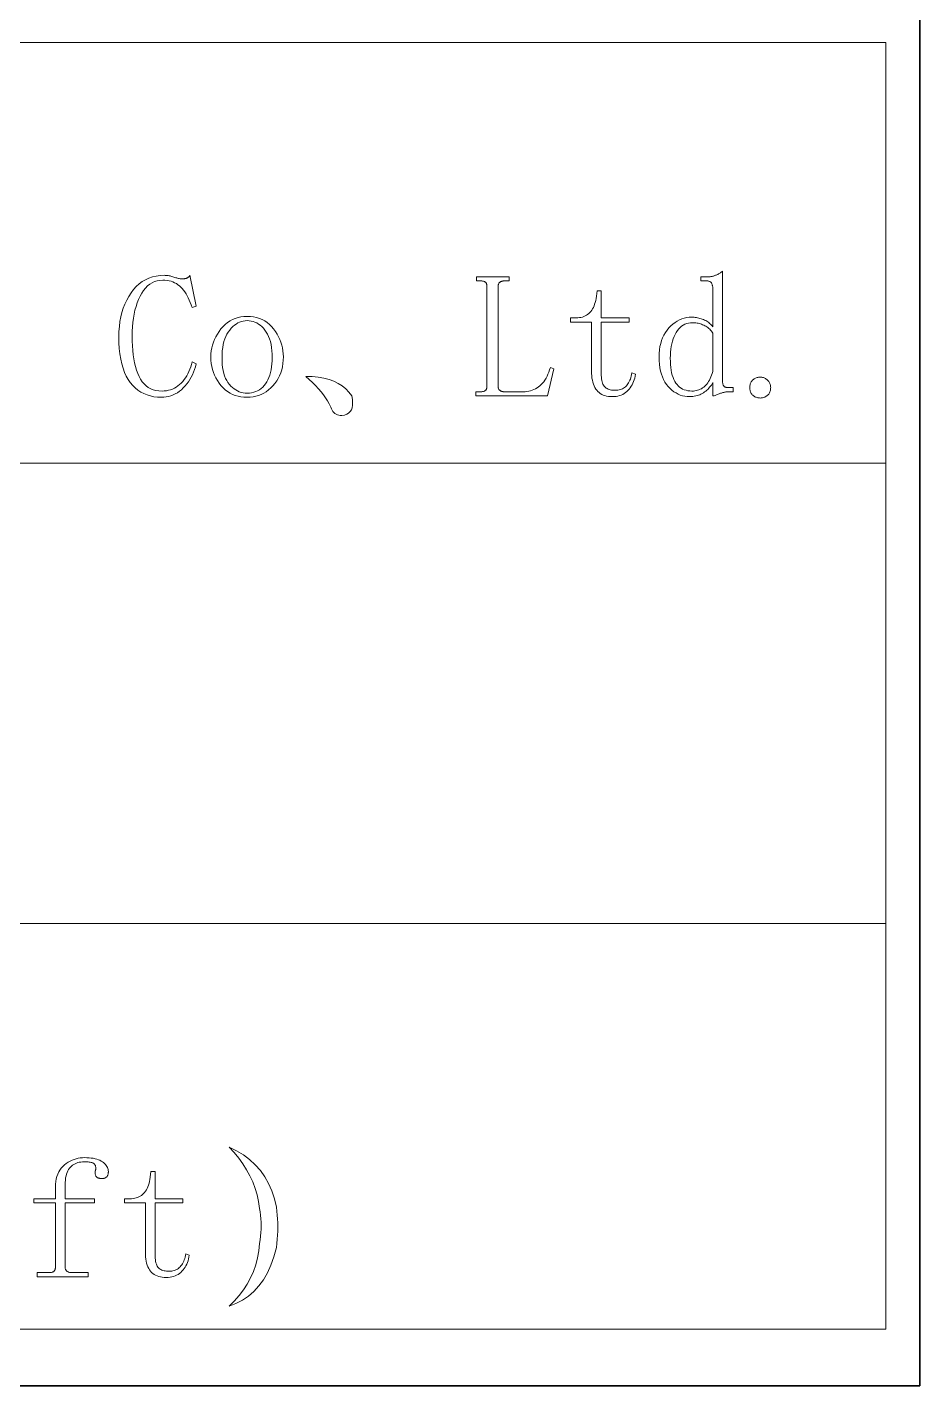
# Model space of a CAD drawing. Extents: x 1 to 297, y 1 to 210.
# Drawn here: x 278.39 to 296.69, y 1.35 to 29.2 of the extents above; entities that cross this region are included whole.
import ezdxf

# ---------------------------------------------------------------- set-up
doc = ezdxf.new("R2010")
doc.units = 0

msp = doc.modelspace()

# ---------------------------------------------------------------- linework, layer by layer
at = {"color": 7, "lineweight": 35}
for p, q in [((296.685, 1.354), (296.685, 209.532)), ((0.623, 1.354), (296.685, 1.354))]:
    msp.add_line(p, q, dxfattribs=at)
at = {"color": 7, "lineweight": 13}
for p, q in [((196.872, 28.882), (295.987, 28.882)), ((295.987, 28.882), (295.987, 2.515)), ((196.872, 20.264), (295.987, 20.264)), ((196.872, 10.83), (295.987, 10.83)), ((196.872, 2.515), (295.987, 2.515))]:
    msp.add_line(p, q, dxfattribs=at)
for points in [[(281.143, 21.611), (281.065, 21.614), (280.99, 21.623), (280.918, 21.638), (280.849, 21.659), (280.784, 21.686), (280.722, 21.719), (280.664, 21.758), (280.608, 21.803), (280.556, 21.854), (280.507, 21.911), (280.463, 21.974), (280.423, 22.044), (280.387, 22.122), (280.357, 22.206), (280.331, 22.296), (280.309, 22.394), (280.293, 22.499), (280.281, 22.61), (280.274, 22.728), (280.272, 22.854), (280.274, 22.96), (280.282, 23.063), (280.294, 23.163), (280.312, 23.258), (280.334, 23.35), (280.362, 23.438), (280.394, 23.523), (280.432, 23.603), (280.474, 23.68), (280.522, 23.754), (280.573, 23.821), (280.629, 23.882), (280.688, 23.936), (280.75, 23.982), (280.816, 24.021), (280.886, 24.054), (280.959, 24.079), (281.036, 24.096), (281.116, 24.107), (281.2, 24.111), (281.22, 24.11), (281.24, 24.109), (281.26, 24.107), (281.28, 24.105), (281.3, 24.102), (281.32, 24.098), (281.34, 24.093), (281.36, 24.088), (281.38, 24.082), (281.4, 24.075), (281.42, 24.068), (281.439, 24.062), (281.458, 24.057), (281.476, 24.052), (281.493, 24.048), (281.51, 24.045), (281.526, 24.042), (281.542, 24.041), (281.557, 24.04), (281.572, 24.039), (281.583, 24.039), (281.594, 24.04), (281.604, 24.041), (281.614, 24.042), (281.623, 24.043), (281.633, 24.044), (281.641, 24.046), (281.649, 24.048), (281.657, 24.051), (281.665, 24.054), (281.672, 24.057), (281.679, 24.06), (281.685, 24.065), (281.692, 24.07), (281.698, 24.075), (281.705, 24.081), (281.711, 24.088), (281.717, 24.095), (281.723, 24.102), (281.729, 24.111), (281.857, 23.482), (281.772, 23.454), (281.754, 23.507), (281.735, 23.557), (281.715, 23.605), (281.694, 23.65), (281.672, 23.693), (281.648, 23.733), (281.624, 23.771), (281.598, 23.806), (281.571, 23.838), (281.543, 23.868), (281.514, 23.895), (281.483, 23.919), (281.45, 23.941), (281.415, 23.959), (281.379, 23.975), (281.341, 23.988), (281.301, 23.998), (281.26, 24.005), (281.217, 24.009), (281.172, 24.011), (281.113, 24.007), (281.057, 23.998), (281.004, 23.981), (280.953, 23.958), (280.906, 23.929), (280.861, 23.892), (280.818, 23.85), (280.779, 23.8), (280.742, 23.745), (280.707, 23.682), (280.676, 23.615), (280.648, 23.544), (280.624, 23.471), (280.602, 23.394), (280.584, 23.314), (280.569, 23.231), (280.558, 23.145), (280.55, 23.056), (280.545, 22.963), (280.543, 22.868), (280.545, 22.764), (280.549, 22.666), (280.556, 22.571), (280.566, 22.482), (280.579, 22.396), (280.595, 22.316), (280.613, 22.24), (280.635, 22.168), (280.659, 22.102), (280.686, 22.039), (280.716, 21.982), (280.751, 21.931), (280.788, 21.886), (280.83, 21.847), (280.875, 21.814), (280.924, 21.787), (280.977, 21.766), (281.033, 21.751), (281.094, 21.742), (281.157, 21.739), (281.202, 21.741), (281.246, 21.746), (281.289, 21.754), (281.33, 21.766), (281.37, 21.78), (281.409, 21.798), (281.446, 21.82), (281.482, 21.844), (281.517, 21.872), (281.55, 21.904), (281.582, 21.937), (281.612, 21.974), (281.639, 22.012), (281.665, 22.052), (281.688, 22.095), (281.709, 22.139), (281.728, 22.186), (281.745, 22.235), (281.759, 22.286), (281.772, 22.339), (281.857, 22.296), (281.842, 22.237), (281.824, 22.181), (281.804, 22.126), (281.781, 22.074), (281.756, 22.023), (281.728, 21.975), (281.698, 21.929), (281.665, 21.885), (281.63, 21.843), (281.593, 21.804), (281.554, 21.767), (281.513, 21.734), (281.472, 21.705), (281.429, 21.68), (281.384, 21.659), (281.339, 21.642), (281.292, 21.628), (281.243, 21.618), (281.194, 21.613)], [(288.043, 21.839), (288.043, 21.828), (288.045, 21.818), (288.046, 21.808), (288.049, 21.798), (288.052, 21.789), (288.056, 21.781), (288.061, 21.773), (288.066, 21.766), (288.072, 21.76), (288.079, 21.754), (288.086, 21.748), (288.094, 21.743), (288.102, 21.739), (288.111, 21.735), (288.12, 21.732), (288.129, 21.73), (288.139, 21.728), (288.15, 21.726), (288.16, 21.725), (288.172, 21.725), (288.557, 21.725), (288.597, 21.726), (288.635, 21.73), (288.672, 21.736), (288.708, 21.744), (288.743, 21.755), (288.777, 21.769), (288.809, 21.784), (288.841, 21.803), (288.871, 21.823), (288.9, 21.846), (288.928, 21.872), (288.955, 21.9), (288.98, 21.931), (289.003, 21.965), (289.025, 22.002), (289.046, 22.041), (289.065, 22.083), (289.083, 22.128), (289.1, 22.175), (289.115, 22.225), (289.186, 22.196), (289.057, 21.639), (287.586, 21.639), (287.586, 21.725), (287.686, 21.725), (287.7, 21.725), (287.713, 21.726), (287.725, 21.728), (287.736, 21.73), (287.747, 21.732), (287.756, 21.735), (287.765, 21.739), (287.773, 21.743), (287.78, 21.748), (287.786, 21.754), (287.791, 21.76), (287.796, 21.766), (287.801, 21.773), (287.804, 21.781), (287.807, 21.789), (287.81, 21.798), (287.812, 21.808), (287.813, 21.818), (287.814, 21.828), (287.815, 21.839), (287.815, 23.882), (287.814, 23.893), (287.813, 23.904), (287.812, 23.914), (287.81, 23.923), (287.807, 23.932), (287.804, 23.94), (287.801, 23.948), (287.796, 23.955), (287.791, 23.962), (287.786, 23.968), (287.78, 23.973), (287.773, 23.978), (287.765, 23.982), (287.756, 23.986), (287.747, 23.989), (287.736, 23.992), (287.725, 23.994), (287.713, 23.995), (287.7, 23.996), (287.686, 23.996), (287.6, 23.996), (287.6, 24.082), (288.272, 24.082), (288.272, 23.996), (288.172, 23.996), (288.16, 23.996), (288.15, 23.995), (288.139, 23.994), (288.129, 23.992), (288.12, 23.989), (288.111, 23.986), (288.102, 23.982), (288.094, 23.978), (288.086, 23.973), (288.079, 23.968), (288.072, 23.962), (288.066, 23.955), (288.061, 23.948), (288.056, 23.94), (288.052, 23.932), (288.049, 23.923), (288.046, 23.914), (288.045, 23.904), (288.043, 23.893), (288.043, 23.882)], [(291.972, 21.625), (291.921, 21.627), (291.872, 21.633), (291.824, 21.644), (291.777, 21.658), (291.732, 21.677), (291.689, 21.7), (291.647, 21.726), (291.606, 21.758), (291.567, 21.793), (291.529, 21.832), (291.494, 21.875), (291.462, 21.923), (291.434, 21.974), (291.41, 22.029), (291.39, 22.087), (291.373, 22.15), (291.36, 22.217), (291.351, 22.287), (291.345, 22.361), (291.343, 22.439), (291.345, 22.512), (291.351, 22.582), (291.361, 22.649), (291.375, 22.712), (291.393, 22.773), (291.415, 22.831), (291.441, 22.886), (291.471, 22.938), (291.505, 22.986), (291.543, 23.032), (291.584, 23.074), (291.626, 23.112), (291.67, 23.145), (291.715, 23.174), (291.761, 23.198), (291.809, 23.218), (291.858, 23.234), (291.909, 23.245), (291.961, 23.251), (292.015, 23.254), (292.037, 23.253), (292.061, 23.252), (292.084, 23.249), (292.107, 23.246), (292.131, 23.241), (292.154, 23.236), (292.178, 23.229), (292.202, 23.222), (292.226, 23.213), (292.25, 23.204), (292.274, 23.193), (292.297, 23.182), (292.319, 23.169), (292.339, 23.156), (292.359, 23.141), (292.378, 23.126), (292.396, 23.109), (292.413, 23.092), (292.428, 23.073), (292.443, 23.054), (292.443, 23.825), (292.443, 23.842), (292.442, 23.858), (292.441, 23.873), (292.439, 23.887), (292.436, 23.9), (292.433, 23.912), (292.429, 23.924), (292.425, 23.935), (292.42, 23.945), (292.415, 23.954), (292.408, 23.962), (292.401, 23.969), (292.394, 23.975), (292.385, 23.981), (292.375, 23.986), (292.365, 23.99), (292.354, 23.993), (292.341, 23.995), (292.328, 23.996), (292.315, 23.996), (292.2, 23.996), (292.2, 24.082), (292.357, 24.082), (292.372, 24.082), (292.386, 24.083), (292.4, 24.085), (292.415, 24.087), (292.429, 24.089), (292.443, 24.092), (292.457, 24.096), (292.472, 24.1), (292.486, 24.105), (292.5, 24.111), (292.515, 24.117), (292.529, 24.123), (292.543, 24.13), (292.557, 24.138), (292.572, 24.146), (292.586, 24.155), (292.6, 24.165), (292.615, 24.175), (292.629, 24.185), (292.643, 24.196), (292.643, 21.939), (292.643, 21.925), (292.644, 21.912), (292.646, 21.9), (292.648, 21.889), (292.65, 21.879), (292.653, 21.869), (292.657, 21.86), (292.661, 21.852), (292.666, 21.845), (292.672, 21.839), (292.678, 21.834), (292.684, 21.829), (292.691, 21.825), (292.699, 21.821), (292.707, 21.818), (292.716, 21.815), (292.726, 21.813), (292.736, 21.812), (292.746, 21.811), (292.757, 21.811), (292.857, 21.811), (292.857, 21.725), (292.772, 21.725), (292.76, 21.725), (292.748, 21.724), (292.735, 21.723), (292.723, 21.722), (292.709, 21.72), (292.695, 21.717), (292.681, 21.714), (292.667, 21.711), (292.651, 21.708), (292.636, 21.704), (292.62, 21.699), (292.604, 21.694), (292.588, 21.689), (292.572, 21.683), (292.556, 21.677), (292.539, 21.67), (292.522, 21.663), (292.506, 21.656), (292.489, 21.648), (292.472, 21.639), (292.443, 21.639), (292.443, 21.911), (292.428, 21.885), (292.413, 21.861), (292.396, 21.838), (292.378, 21.816), (292.359, 21.795), (292.339, 21.774), (292.319, 21.755), (292.297, 21.737), (292.274, 21.72), (292.25, 21.704), (292.226, 21.689), (292.2, 21.675), (292.174, 21.663), (292.147, 21.653), (292.12, 21.645), (292.092, 21.638), (292.063, 21.632), (292.033, 21.628), (292.003, 21.626)], [(290.157, 22.096), (290.158, 22.058), (290.16, 22.022), (290.164, 21.988), (290.169, 21.957), (290.175, 21.929), (290.183, 21.903), (290.192, 21.879), (290.203, 21.859), (290.215, 21.841), (290.229, 21.825), (290.244, 21.811), (290.26, 21.799), (290.278, 21.789), (290.297, 21.779), (290.318, 21.771), (290.34, 21.765), (290.364, 21.76), (290.389, 21.756), (290.415, 21.754), (290.443, 21.754), (290.471, 21.754), (290.498, 21.757), (290.524, 21.762), (290.548, 21.768), (290.572, 21.777), (290.594, 21.787), (290.615, 21.799), (290.635, 21.813), (290.654, 21.829), (290.672, 21.846), (290.688, 21.866), (290.704, 21.887), (290.718, 21.909), (290.731, 21.933), (290.743, 21.959), (290.754, 21.986), (290.764, 22.015), (290.772, 22.045), (290.78, 22.077), (290.786, 22.111), (290.857, 22.082), (290.851, 22.043), (290.842, 22.005), (290.832, 21.969), (290.82, 21.934), (290.806, 21.9), (290.79, 21.868), (290.772, 21.837), (290.752, 21.808), (290.731, 21.78), (290.707, 21.754), (290.682, 21.729), (290.656, 21.707), (290.627, 21.688), (290.598, 21.671), (290.566, 21.657), (290.533, 21.646), (290.499, 21.637), (290.463, 21.63), (290.425, 21.626), (290.386, 21.625), (290.344, 21.626), (290.305, 21.63), (290.267, 21.637), (290.232, 21.646), (290.198, 21.657), (290.167, 21.671), (290.138, 21.688), (290.112, 21.707), (290.087, 21.729), (290.065, 21.754), (290.044, 21.781), (290.026, 21.811), (290.01, 21.844), (289.996, 21.879), (289.984, 21.918), (289.975, 21.959), (289.967, 22.004), (289.962, 22.051), (289.958, 22.101), (289.957, 22.154), (289.957, 23.154), (289.529, 23.154), (289.529, 23.239), (289.643, 23.239), (289.677, 23.24), (289.709, 23.244), (289.74, 23.249), (289.77, 23.256), (289.798, 23.266), (289.826, 23.278), (289.852, 23.292), (289.876, 23.308), (289.9, 23.326), (289.922, 23.346), (289.942, 23.369), (289.961, 23.394), (289.979, 23.422), (289.995, 23.452), (290.009, 23.484), (290.022, 23.519), (290.033, 23.556), (290.043, 23.596), (290.051, 23.638), (290.057, 23.682), (290.072, 23.796), (290.157, 23.796), (290.157, 23.239), (290.729, 23.239), (290.729, 23.154), (290.157, 23.154)], [(283.643, 22.439), (283.641, 22.369), (283.635, 22.301), (283.624, 22.236), (283.609, 22.173), (283.59, 22.112), (283.566, 22.054), (283.538, 21.999), (283.506, 21.946), (283.47, 21.895), (283.429, 21.846), (283.385, 21.802), (283.339, 21.762), (283.291, 21.726), (283.241, 21.696), (283.19, 21.67), (283.136, 21.648), (283.08, 21.632), (283.022, 21.62), (282.962, 21.613), (282.9, 21.611), (282.836, 21.613), (282.774, 21.62), (282.714, 21.633), (282.657, 21.65), (282.602, 21.671), (282.55, 21.698), (282.5, 21.73), (282.452, 21.766), (282.407, 21.807), (282.365, 21.854), (282.325, 21.903), (282.29, 21.955), (282.259, 22.008), (282.232, 22.064), (282.209, 22.121), (282.191, 22.181), (282.176, 22.243), (282.166, 22.306), (282.159, 22.372), (282.157, 22.439), (282.159, 22.502), (282.166, 22.563), (282.176, 22.623), (282.191, 22.682), (282.209, 22.739), (282.232, 22.796), (282.259, 22.851), (282.29, 22.906), (282.325, 22.959), (282.365, 23.011), (282.407, 23.06), (282.452, 23.103), (282.5, 23.142), (282.55, 23.175), (282.602, 23.204), (282.657, 23.227), (282.714, 23.245), (282.774, 23.258), (282.836, 23.265), (282.9, 23.268), (282.967, 23.265), (283.032, 23.258), (283.093, 23.245), (283.152, 23.227), (283.207, 23.204), (283.26, 23.175), (283.31, 23.142), (283.357, 23.103), (283.402, 23.06), (283.443, 23.011), (283.481, 22.959), (283.515, 22.906), (283.545, 22.851), (283.571, 22.796), (283.593, 22.739), (283.611, 22.682), (283.625, 22.623), (283.635, 22.563), (283.641, 22.502)], [(282.386, 22.425), (282.387, 22.353), (282.392, 22.284), (282.399, 22.219), (282.41, 22.159), (282.423, 22.102), (282.44, 22.049), (282.459, 21.999), (282.482, 21.954), (282.507, 21.913), (282.536, 21.875), (282.567, 21.841), (282.599, 21.811), (282.632, 21.784), (282.666, 21.761), (282.702, 21.741), (282.739, 21.725), (282.777, 21.712), (282.817, 21.704), (282.858, 21.698), (282.9, 21.696), (282.948, 21.698), (282.993, 21.704), (283.036, 21.714), (283.077, 21.727), (283.116, 21.745), (283.153, 21.766), (283.188, 21.791), (283.22, 21.82), (283.251, 21.853), (283.279, 21.889), (283.305, 21.929), (283.328, 21.972), (283.348, 22.018), (283.366, 22.068), (283.381, 22.12), (283.393, 22.175), (283.402, 22.233), (283.409, 22.294), (283.413, 22.358), (283.415, 22.425), (283.413, 22.497), (283.409, 22.566), (283.401, 22.632), (283.391, 22.694), (283.377, 22.752), (283.361, 22.806), (283.341, 22.857), (283.319, 22.905), (283.293, 22.949), (283.265, 22.989), (283.234, 23.026), (283.202, 23.059), (283.169, 23.088), (283.134, 23.113), (283.098, 23.134), (283.061, 23.151), (283.023, 23.165), (282.983, 23.174), (282.942, 23.18), (282.9, 23.182), (282.861, 23.18), (282.822, 23.174), (282.784, 23.165), (282.747, 23.151), (282.711, 23.134), (282.676, 23.113), (282.641, 23.088), (282.608, 23.059), (282.575, 23.026), (282.543, 22.989), (282.513, 22.949), (282.487, 22.905), (282.463, 22.857), (282.443, 22.806), (282.425, 22.752), (282.411, 22.694), (282.4, 22.632), (282.392, 22.566), (282.388, 22.497)], [(292.443, 22.925), (292.428, 22.947), (292.413, 22.968), (292.396, 22.988), (292.379, 23.006), (292.361, 23.023), (292.342, 23.039), (292.322, 23.053), (292.301, 23.067), (292.28, 23.079), (292.257, 23.089), (292.234, 23.099), (292.212, 23.107), (292.189, 23.115), (292.166, 23.121), (292.143, 23.127), (292.12, 23.131), (292.097, 23.135), (292.075, 23.137), (292.052, 23.139), (292.029, 23.139), (291.987, 23.137), (291.947, 23.131), (291.909, 23.121), (291.872, 23.107), (291.838, 23.089), (291.805, 23.067), (291.774, 23.041), (291.745, 23.011), (291.718, 22.977), (291.693, 22.939), (291.67, 22.898), (291.649, 22.854), (291.631, 22.808), (291.615, 22.759), (291.602, 22.707), (291.591, 22.653), (291.583, 22.596), (291.577, 22.537), (291.573, 22.475), (291.572, 22.411), (291.573, 22.344), (291.576, 22.281), (291.582, 22.221), (291.59, 22.165), (291.6, 22.112), (291.613, 22.064), (291.628, 22.018), (291.645, 21.976), (291.664, 21.938), (291.686, 21.904), (291.71, 21.872), (291.736, 21.844), (291.764, 21.82), (291.793, 21.798), (291.825, 21.78), (291.859, 21.766), (291.895, 21.754), (291.933, 21.746), (291.973, 21.741), (292.015, 21.739), (292.045, 21.74), (292.075, 21.743), (292.104, 21.748), (292.132, 21.755), (292.159, 21.764), (292.185, 21.775), (292.21, 21.788), (292.234, 21.803), (292.257, 21.82), (292.279, 21.839), (292.3, 21.86), (292.32, 21.883), (292.339, 21.908), (292.357, 21.935), (292.373, 21.964), (292.389, 21.995), (292.404, 22.028), (292.418, 22.063), (292.431, 22.1), (292.443, 22.139)], [(284.1, 22.039), (284.233, 22.035), (284.357, 22.023), (284.473, 22.003), (284.58, 21.975), (284.679, 21.939), (284.769, 21.895), (284.85, 21.843), (284.923, 21.783), (284.987, 21.715), (285.043, 21.639), (285.057, 21.568), (285.062, 21.504), (285.061, 21.447), (285.052, 21.397), (285.036, 21.354), (285.012, 21.317), (284.981, 21.287), (284.943, 21.264), (284.897, 21.248), (284.843, 21.239), (284.81, 21.241), (284.779, 21.246), (284.751, 21.255), (284.724, 21.267), (284.7, 21.282), (284.679, 21.301), (284.659, 21.323), (284.642, 21.349), (284.627, 21.378), (284.615, 21.411), (284.584, 21.474), (284.548, 21.536), (284.508, 21.599), (284.464, 21.662), (284.415, 21.725), (284.361, 21.788), (284.303, 21.851), (284.24, 21.914), (284.172, 21.976)], [(293.415, 21.596), (293.398, 21.597), (293.381, 21.599), (293.365, 21.602), (293.349, 21.606), (293.334, 21.611), (293.319, 21.617), (293.305, 21.624), (293.291, 21.633), (293.278, 21.643), (293.265, 21.654), (293.252, 21.665), (293.241, 21.678), (293.232, 21.692), (293.223, 21.706), (293.216, 21.721), (293.211, 21.738), (293.206, 21.755), (293.203, 21.772), (293.201, 21.791), (293.2, 21.811), (293.201, 21.83), (293.203, 21.849), (293.206, 21.867), (293.211, 21.884), (293.216, 21.9), (293.223, 21.915), (293.232, 21.93), (293.241, 21.943), (293.252, 21.956), (293.265, 21.968), (293.278, 21.979), (293.291, 21.988), (293.305, 21.997), (293.319, 22.004), (293.334, 22.011), (293.349, 22.016), (293.365, 22.02), (293.381, 22.023), (293.398, 22.024), (293.415, 22.025), (293.431, 22.024), (293.448, 22.022), (293.464, 22.019), (293.48, 22.015), (293.495, 22.009), (293.51, 22.002), (293.524, 21.993), (293.538, 21.984), (293.551, 21.973), (293.565, 21.961), (293.577, 21.948), (293.588, 21.934), (293.597, 21.92), (293.606, 21.906), (293.613, 21.891), (293.619, 21.876), (293.623, 21.86), (293.626, 21.844), (293.628, 21.828), (293.629, 21.811), (293.628, 21.791), (293.626, 21.772), (293.623, 21.755), (293.619, 21.738), (293.613, 21.721), (293.606, 21.706), (293.597, 21.692), (293.588, 21.678), (293.577, 21.665), (293.565, 21.654), (293.551, 21.643), (293.538, 21.633), (293.524, 21.624), (293.51, 21.617), (293.495, 21.611), (293.48, 21.606), (293.464, 21.602), (293.448, 21.599), (293.431, 21.597)], [(282.529, 6.244), (282.682, 6.17), (282.824, 6.085), (282.952, 5.989), (283.068, 5.883), (283.172, 5.765), (283.263, 5.637), (283.341, 5.498), (283.407, 5.348), (283.46, 5.187), (283.5, 5.015), (283.511, 4.935), (283.519, 4.854), (283.524, 4.773), (283.528, 4.691), (283.529, 4.608), (283.528, 4.525), (283.524, 4.441), (283.519, 4.357), (283.511, 4.272), (283.5, 4.187), (283.449, 4), (283.388, 3.828), (283.317, 3.671), (283.235, 3.529), (283.143, 3.401), (283.041, 3.289), (282.928, 3.191), (282.805, 3.108), (282.672, 3.04), (282.529, 2.987), (282.638, 3.092), (282.737, 3.203), (282.825, 3.319), (282.904, 3.439), (282.972, 3.565), (283.029, 3.697), (283.077, 3.833), (283.114, 3.974), (283.141, 4.121), (283.157, 4.273), (283.168, 4.347), (283.176, 4.42), (283.181, 4.493), (283.185, 4.565), (283.186, 4.637), (283.185, 4.708), (283.181, 4.779), (283.176, 4.849), (283.168, 4.918), (283.157, 4.987), (283.136, 5.128), (283.105, 5.266), (283.065, 5.4), (283.016, 5.531), (282.957, 5.658), (282.89, 5.782), (282.813, 5.903), (282.728, 6.02), (282.633, 6.134)], [(278.972, 5.43), (278.974, 5.488), (278.979, 5.544), (278.988, 5.596), (279.001, 5.646), (279.018, 5.692), (279.039, 5.736), (279.063, 5.776), (279.091, 5.814), (279.122, 5.848), (279.157, 5.88), (279.195, 5.908), (279.233, 5.934), (279.273, 5.956), (279.313, 5.976), (279.354, 5.992), (279.396, 6.006), (279.438, 6.016), (279.482, 6.024), (279.526, 6.028), (279.572, 6.03), (279.619, 6.029), (279.664, 6.026), (279.706, 6.022), (279.747, 6.016), (279.784, 6.008), (279.819, 5.999), (279.852, 5.988), (279.883, 5.975), (279.91, 5.96), (279.936, 5.944), (279.959, 5.927), (279.98, 5.909), (279.998, 5.89), (280.014, 5.871), (280.027, 5.851), (280.038, 5.831), (280.046, 5.81), (280.053, 5.789), (280.056, 5.767), (280.057, 5.744), (280.057, 5.733), (280.056, 5.722), (280.055, 5.711), (280.053, 5.701), (280.05, 5.69), (280.047, 5.681), (280.043, 5.671), (280.039, 5.662), (280.034, 5.653), (280.029, 5.644), (280.023, 5.636), (280.015, 5.629), (280.007, 5.622), (279.997, 5.617), (279.986, 5.612), (279.974, 5.608), (279.961, 5.605), (279.947, 5.603), (279.931, 5.602), (279.915, 5.601), (279.903, 5.601), (279.893, 5.602), (279.882, 5.604), (279.872, 5.606), (279.863, 5.608), (279.854, 5.611), (279.845, 5.615), (279.837, 5.619), (279.829, 5.624), (279.822, 5.63), (279.815, 5.636), (279.809, 5.643), (279.803, 5.651), (279.799, 5.659), (279.795, 5.669), (279.792, 5.679), (279.789, 5.691), (279.787, 5.703), (279.786, 5.716), (279.786, 5.73), (279.786, 5.733), (279.786, 5.736), (279.787, 5.74), (279.787, 5.743), (279.788, 5.748), (279.789, 5.752), (279.789, 5.757), (279.791, 5.762), (279.792, 5.767), (279.793, 5.773), (279.794, 5.778), (279.796, 5.783), (279.797, 5.788), (279.798, 5.793), (279.798, 5.798), (279.799, 5.802), (279.8, 5.806), (279.8, 5.809), (279.8, 5.812), (279.8, 5.815), (279.8, 5.827), (279.799, 5.837), (279.796, 5.848), (279.793, 5.858), (279.79, 5.867), (279.785, 5.876), (279.779, 5.885), (279.773, 5.893), (279.766, 5.901), (279.757, 5.908), (279.748, 5.915), (279.736, 5.921), (279.721, 5.927), (279.705, 5.931), (279.686, 5.935), (279.665, 5.938), (279.641, 5.941), (279.616, 5.943), (279.588, 5.944), (279.557, 5.944), (279.524, 5.943), (279.491, 5.94), (279.46, 5.934), (279.431, 5.927), (279.402, 5.917), (279.375, 5.905), (279.349, 5.892), (279.324, 5.875), (279.301, 5.857), (279.279, 5.837), (279.258, 5.814), (279.24, 5.788), (279.224, 5.759), (279.21, 5.727), (279.198, 5.692), (279.189, 5.654), (279.181, 5.613), (279.176, 5.569), (279.173, 5.523), (279.172, 5.473), (279.172, 5.187), (279.772, 5.187), (279.772, 5.101), (279.172, 5.101), (279.172, 3.787), (279.172, 3.776), (279.173, 3.765), (279.175, 3.755), (279.177, 3.746), (279.181, 3.737), (279.185, 3.729), (279.189, 3.721), (279.195, 3.714), (279.201, 3.707), (279.207, 3.701), (279.215, 3.696), (279.223, 3.691), (279.231, 3.687), (279.239, 3.683), (279.248, 3.68), (279.258, 3.677), (279.268, 3.675), (279.278, 3.674), (279.289, 3.673), (279.3, 3.673), (279.643, 3.673), (279.643, 3.587), (278.6, 3.587), (278.6, 3.673), (278.843, 3.673), (278.857, 3.673), (278.87, 3.674), (278.882, 3.675), (278.893, 3.677), (278.904, 3.68), (278.913, 3.683), (278.922, 3.687), (278.93, 3.691), (278.937, 3.696), (278.943, 3.701), (278.949, 3.707), (278.953, 3.714), (278.958, 3.721), (278.961, 3.729), (278.965, 3.737), (278.967, 3.746), (278.969, 3.755), (278.971, 3.765), (278.971, 3.776), (278.972, 3.787), (278.972, 5.101), (278.529, 5.101), (278.529, 5.187), (278.972, 5.187)], [(281.015, 4.044), (281.015, 4.005), (281.017, 3.969), (281.021, 3.936), (281.026, 3.905), (281.032, 3.876), (281.04, 3.85), (281.05, 3.827), (281.06, 3.806), (281.072, 3.788), (281.086, 3.773), (281.101, 3.759), (281.117, 3.747), (281.135, 3.736), (281.155, 3.727), (281.175, 3.719), (281.197, 3.713), (281.221, 3.708), (281.246, 3.704), (281.272, 3.702), (281.3, 3.701), (281.328, 3.702), (281.355, 3.705), (281.381, 3.71), (281.405, 3.716), (281.429, 3.724), (281.451, 3.735), (281.472, 3.747), (281.492, 3.761), (281.511, 3.776), (281.529, 3.794), (281.545, 3.813), (281.561, 3.834), (281.575, 3.857), (281.588, 3.881), (281.6, 3.907), (281.611, 3.934), (281.621, 3.963), (281.629, 3.993), (281.637, 4.025), (281.643, 4.058), (281.715, 4.03), (281.708, 3.99), (281.699, 3.953), (281.689, 3.916), (281.677, 3.881), (281.663, 3.848), (281.647, 3.815), (281.629, 3.785), (281.609, 3.755), (281.588, 3.728), (281.565, 3.701), (281.539, 3.677), (281.513, 3.655), (281.485, 3.636), (281.455, 3.619), (281.423, 3.605), (281.391, 3.593), (281.356, 3.584), (281.32, 3.578), (281.282, 3.574), (281.243, 3.573), (281.201, 3.574), (281.162, 3.578), (281.124, 3.584), (281.089, 3.593), (281.056, 3.605), (281.025, 3.619), (280.996, 3.636), (280.969, 3.655), (280.944, 3.677), (280.922, 3.701), (280.901, 3.728), (280.883, 3.758), (280.867, 3.791), (280.853, 3.827), (280.841, 3.865), (280.832, 3.907), (280.824, 3.951), (280.819, 3.998), (280.816, 4.048), (280.815, 4.101), (280.815, 5.101), (280.386, 5.101), (280.386, 5.187), (280.5, 5.187), (280.534, 5.188), (280.566, 5.191), (280.597, 5.197), (280.627, 5.204), (280.656, 5.214), (280.683, 5.225), (280.709, 5.239), (280.733, 5.255), (280.757, 5.274), (280.779, 5.294), (280.799, 5.317), (280.819, 5.342), (280.836, 5.369), (280.852, 5.399), (280.866, 5.432), (280.879, 5.466), (280.89, 5.504), (280.9, 5.543), (280.908, 5.585), (280.915, 5.63), (280.929, 5.744), (281.015, 5.744), (281.015, 5.187), (281.586, 5.187), (281.586, 5.101), (281.015, 5.101)]]:
    msp.add_lwpolyline(points, close=True, dxfattribs=at)

doc.saveas('drawing.dxf')
